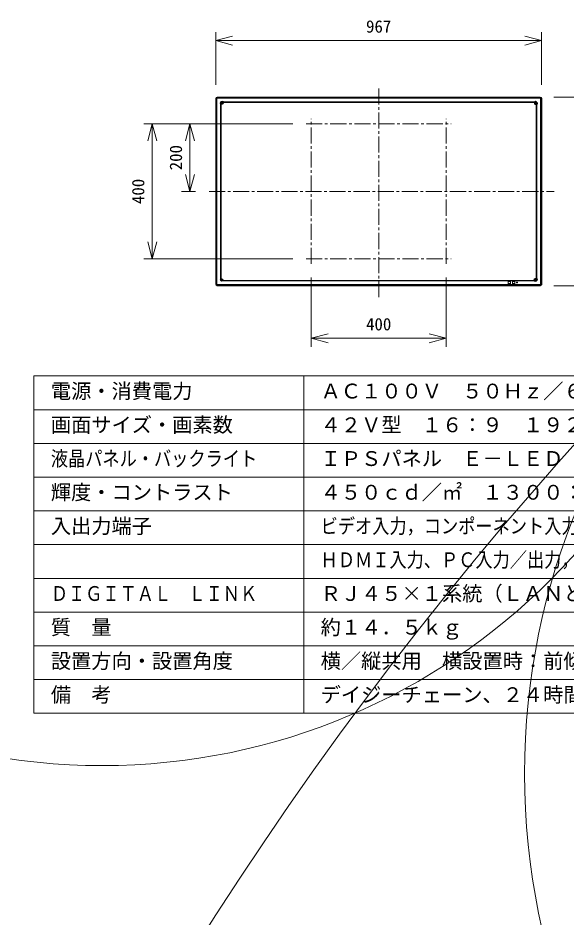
# Model space of a CAD drawing. Units: millimetres, scale not verified. Extents: x -147 to 958, y -916 to 241.
# Drawn here: x -64.9 to 16.4, y -86.7 to 46.5 of the extents above; entities that cross this region are included whole.
import ezdxf
from ezdxf.enums import TextEntityAlignment as Align

# ---------------------------------------------------------------- set-up
doc = ezdxf.new("R2010")
doc.units = ezdxf.units.MM
doc.header["$LTSCALE"] = 0.125
doc.linetypes.add('USER1', pattern=[28.575, 19.05, -3.175, 3.175, -3.175])
for name, color, linetype, lineweight in [('0-0_0', 7, 'Continuous', 18), ('0-2_WAKU', 1, 'Continuous', 18), ('0-3_SUNPO', 7, 'Continuous', 18), ('0-5_GAIKEI', 1, 'Continuous', 18)]:
    doc.layers.add(name, color=color, linetype=linetype, lineweight=lineweight)
doc.layers.add('0-1_MOJI1', color=7, linetype='Continuous')
doc.styles.add('ＭＳ ゴシック', font='')
doc.styles.get('ＭＳ ゴシック').set_extended_font_data('MS Gothic')

# ---------------------------------------------------------------- blocks, each defined once
blk = doc.blocks.new('_Open30')
at = {"layer": '0-0_0'}
blk.add_line((0, 0), (-1, 0), dxfattribs=at)
blk.add_lwpolyline([(-1, 0.26795), (0, 0), (-1, -0.26795)], dxfattribs=at)
blk = doc.blocks.new('D1')
at = {"layer": '0-3_SUNPO'}
for p, q in [((40.359, 344.3537), (23.875, 344.3537)), ((25.125, 341.8537), (25.125, 336.8537)), ((25.9592, 334.3537), (23.875, 334.3537))]:
    blk.add_line(p, q, dxfattribs=at)
at = {"layer": '0-3_SUNPO', "xscale": 2.5, "yscale": 2.5}
for p, rotation in [((25.125, 344.3537), 90), ((25.125, 334.3537), 270)]:
    blk.add_blockref('_Open30', p, dxfattribs=dict(at, rotation=rotation))
at = {"layer": '0-3_SUNPO', "style": 'ＭＳ ゴシック'}
blk.add_text('200', height=1.833, rotation=90, dxfattribs=at).set_placement((24.5, 337.4787), align=Align.BOTTOM_LEFT)
blk = doc.blocks.new('D2')
at = {"layer": '0-3_SUNPO'}
for p, q in [((40.359, 344.3537), (18.2841, 344.3537)), ((19.5341, 341.8537), (19.5341, 326.8537)), ((40.359, 324.3537), (18.2841, 324.3537))]:
    blk.add_line(p, q, dxfattribs=at)
at = {"layer": '0-3_SUNPO', "xscale": 2.5, "yscale": 2.5}
for p, rotation in [((19.5341, 344.3537), 90), ((19.5341, 324.3537), 270)]:
    blk.add_blockref('_Open30', p, dxfattribs=dict(at, rotation=rotation))
at = {"layer": '0-3_SUNPO', "style": 'ＭＳ ゴシック'}
blk.add_text('400', height=1.833, rotation=90, dxfattribs=at).set_placement((18.9091, 332.4787), align=Align.BOTTOM_LEFT)
blk = doc.blocks.new('D3')
at = {"layer": '0-3_SUNPO'}
for p, q in [((43.109, 321.6037), (43.109, 311.3315)), ((63.109, 321.6037), (63.109, 311.3315)), ((45.609, 312.5815), (60.609, 312.5815))]:
    blk.add_line(p, q, dxfattribs=at)
at = {"layer": '0-3_SUNPO', "xscale": 2.5, "yscale": 2.5, "rotation": 180}
blk.add_blockref('_Open30', (43.109, 312.5815), dxfattribs=at)
at = {"layer": '0-3_SUNPO', "xscale": 2.5, "yscale": 2.5}
blk.add_blockref('_Open30', (63.109, 312.5815), dxfattribs=at)
at = {"layer": '0-3_SUNPO', "style": 'ＭＳ ゴシック'}
blk.add_text('400', height=1.833, dxfattribs=at).set_placement((51.234, 313.2065), align=Align.BOTTOM_LEFT)
blk = doc.blocks.new('D4')
at = {"layer": '0-3_SUNPO'}
for p, q in [((28.949, 350.1362), (28.949, 357.9501)), ((77.269, 350.1362), (77.269, 357.9501)), ((31.449, 356.7001), (74.769, 356.7001))]:
    blk.add_line(p, q, dxfattribs=at)
at = {"layer": '0-3_SUNPO', "xscale": 2.5, "yscale": 2.5, "rotation": 180}
blk.add_blockref('_Open30', (28.949, 356.7001), dxfattribs=at)
at = {"layer": '0-3_SUNPO', "xscale": 2.5, "yscale": 2.5}
blk.add_blockref('_Open30', (77.269, 356.7001), dxfattribs=at)
at = {"layer": '0-3_SUNPO', "style": 'ＭＳ ゴシック'}
blk.add_text('967', height=1.833, dxfattribs=at).set_placement((51.234, 357.3251), align=Align.BOTTOM_LEFT)
blk = doc.blocks.new('D5')
at = {"layer": '0-3_SUNPO'}
for p, q in [((79.069, 348.3362), (89.3405, 348.3362)), ((88.0905, 345.8362), (88.0905, 322.8712)), ((79.069, 320.3712), (89.3405, 320.3712))]:
    blk.add_line(p, q, dxfattribs=at)
at = {"layer": '0-3_SUNPO', "xscale": 2.5, "yscale": 2.5}
for p, rotation in [((88.0905, 348.3362), 90), ((88.0905, 320.3712), 270)]:
    blk.add_blockref('_Open30', p, dxfattribs=dict(at, rotation=rotation))
at = {"layer": '0-3_SUNPO', "style": 'ＭＳ ゴシック'}
blk.add_text('560', height=1.833, rotation=90, dxfattribs=at).set_placement((87.4655, 332.4787), align=Align.BOTTOM_LEFT)

msp = doc.modelspace()

# ---------------------------------------------------------------- linework, layer by layer
at = {"layer": '0-2_WAKU', "color": 4}
for p, q in [((-62.4907, -56.5021), (-62.4907, -6.5021)), ((-62.4907, -6.5021), (62.5093, -6.5021)), ((-22.4907, -56.5021), (-22.4907, -6.5021)), ((-62.4907, -56.5021), (62.5093, -56.5021))]:
    msp.add_line(p, q, dxfattribs=at)
at = {"layer": '0-2_WAKU'}
for p, q in [((62.5093, -11.5021), (-62.4907, -11.5021)), ((62.5093, -16.5021), (-62.4907, -16.5021)), ((62.5093, -21.5021), (-62.4907, -21.5021)), ((-62.4907, -26.5021), (62.5093, -26.5021)), ((-62.4907, -31.5021), (62.5093, -31.5021)), ((-62.4907, -36.5021), (62.5093, -36.5021)), ((-62.4907, -41.5021), (62.5093, -41.5021)), ((-62.4907, -46.5021), (62.5093, -46.5021)), ((-62.4907, -51.5021), (62.5093, -51.5021))]:
    msp.add_line(p, q, dxfattribs=at)
at = {"layer": '0-5_GAIKEI', "color": 9, "linetype": 'USER1'}
for p, q in [((-11.3816, 36.116), (-11.3816, 5.0827)), ((-22.1316, 30.8516), (-0.6316, 30.8516)), ((-21.3816, 10.1016), (-21.3816, 31.6016)), ((-1.3816, 10.1016), (-1.3816, 31.6016)), ((-36.5314, 20.8516), (14.6222, 20.8516)), ((-22.1316, 10.8516), (-0.6316, 10.8516))]:
    msp.add_line(p, q, dxfattribs=at)
at = {"layer": '0-5_GAIKEI'}
for p, q in [((-35.3416, 34.8341), (-35.3416, 34.6634)), ((12.5784, 34.8194), (-35.3416, 34.8194)), ((-35.3416, 34.6987), (12.5784, 34.6987)), ((12.5784, 34.6634), (-35.3416, 34.6634)), ((12.5784, 34.6634), (12.5784, 34.8194)), ((-35.3709, 34.6341), (-35.5416, 34.6341)), ((-35.527, 34.6341), (-35.527, 7.0691)), ((-35.4063, 7.0691), (-35.4063, 34.6341)), ((-35.3709, 34.6341), (-35.3709, 7.0691)), ((-34.8158, 7.6948), (-34.8158, 34.0084)), ((-34.7659, 34.0084), (-34.7659, 7.6948)), ((-34.7659, 34.0084), (-34.7466, 33.9892)), ((-34.716, 34.1083), (11.9527, 34.1083)), ((11.9527, 34.0584), (-34.716, 34.0584)), ((-34.6967, 34.0391), (-34.716, 34.0584)), ((11.9334, 34.0391), (-34.6967, 34.0391)), ((11.9527, 34.0584), (11.9334, 34.0391)), ((11.9834, 33.9892), (12.0026, 34.0084)), ((11.9834, 7.714), (11.9834, 33.9892)), ((12.0026, 7.6948), (12.0026, 34.0084)), ((12.0526, 34.0084), (12.0526, 7.6948)), ((12.6077, 7.0691), (12.6077, 34.6341)), ((12.7637, 34.6341), (12.6077, 34.6341)), ((12.643, 34.6341), (12.643, 7.0691)), ((12.7637, 7.0691), (12.7637, 34.6341)), ((-35.527, 7.0691), (-35.3709, 7.0691)), ((-35.3416, 7.0398), (12.5784, 7.0398)), ((-35.3416, 7.0398), (-35.3416, 6.8837)), ((12.5784, 7.0044), (-35.3416, 7.0044)), ((-35.3416, 6.8837), (12.5784, 6.8837)), ((-34.716, 7.6448), (-34.716, 7.5949)), ((-34.716, 7.6448), (11.9527, 7.6448)), ((11.9527, 7.5949), (-34.716, 7.5949)), ((7.7934, 7.1666), (7.7934, 7.5266)), ((7.7934, 7.5266), (8.1534, 7.5266)), ((8.1534, 7.1666), (7.7934, 7.1666)), ((7.7977, 7.5123), (7.8008, 7.5091)), ((7.7977, 7.1809), (7.7977, 7.5123)), ((7.8008, 7.184), (7.7977, 7.1809)), ((8.1459, 7.5091), (7.8008, 7.5091)), ((7.8008, 7.184), (7.8008, 7.5091)), ((7.8008, 7.184), (8.1459, 7.184)), ((7.8108, 7.5191), (7.8077, 7.5223)), ((7.8077, 7.5223), (8.1391, 7.5223)), ((7.8077, 7.1709), (7.8108, 7.174)), ((8.1391, 7.1709), (7.8077, 7.1709)), ((7.8108, 7.5191), (8.1359, 7.5191)), ((7.8108, 7.5191), (7.8108, 7.174)), ((8.1359, 7.174), (7.8108, 7.174)), ((8.1391, 7.5223), (8.1359, 7.5191)), ((8.1359, 7.174), (8.1359, 7.5191)), ((8.1359, 7.174), (8.1391, 7.1709)), ((8.1459, 7.5091), (8.1491, 7.5123)), ((8.1459, 7.5091), (8.1459, 7.184)), ((8.1491, 7.1809), (8.1459, 7.184)), ((8.1491, 7.5123), (8.1491, 7.1809)), ((8.1534, 7.5266), (8.1534, 7.1666)), ((8.4484, 7.1666), (8.4484, 7.5266)), ((8.4484, 7.5266), (8.8084, 7.5266)), ((8.8084, 7.1666), (8.4484, 7.1666)), ((8.4527, 7.5123), (8.4558, 7.5091)), ((8.4527, 7.1809), (8.4527, 7.5123)), ((8.4558, 7.184), (8.4527, 7.1809)), ((8.8009, 7.5091), (8.4558, 7.5091)), ((8.4558, 7.184), (8.4558, 7.5091)), ((8.4558, 7.184), (8.8009, 7.184)), ((8.4658, 7.5191), (8.4627, 7.5223)), ((8.4627, 7.5223), (8.7941, 7.5223)), ((8.4627, 7.1709), (8.4658, 7.174)), ((8.7941, 7.1709), (8.4627, 7.1709)), ((8.4658, 7.5191), (8.4658, 7.174)), ((8.4658, 7.5191), (8.7909, 7.5191)), ((8.7909, 7.174), (8.4658, 7.174)), ((8.7941, 7.5223), (8.7909, 7.5191)), ((8.7909, 7.174), (8.7909, 7.5191)), ((8.7909, 7.174), (8.7941, 7.1709)), ((8.8009, 7.5091), (8.8041, 7.5123)), ((8.8009, 7.5091), (8.8009, 7.184)), ((8.8041, 7.1809), (8.8009, 7.184)), ((8.8041, 7.5123), (8.8041, 7.1809)), ((8.8084, 7.5266), (8.8084, 7.1666)), ((9.0696, 7.2853), (9.0696, 7.4078)), ((9.0696, 7.4078), (9.1921, 7.4078)), ((9.1921, 7.2853), (9.0696, 7.2853)), ((9.0739, 7.3935), (9.0771, 7.3904)), ((9.0739, 7.2996), (9.0739, 7.3935)), ((9.0771, 7.3028), (9.0739, 7.2996)), ((9.1847, 7.3904), (9.0771, 7.3904)), ((9.0771, 7.3028), (9.0771, 7.3904)), ((9.0771, 7.3028), (9.1847, 7.3028)), ((9.0871, 7.4004), (9.0839, 7.4035)), ((9.0839, 7.4035), (9.1778, 7.4035)), ((9.0839, 7.2896), (9.0871, 7.2928)), ((9.1778, 7.2896), (9.0839, 7.2896)), ((9.0871, 7.4004), (9.0871, 7.2928)), ((9.0871, 7.4004), (9.1747, 7.4004)), ((9.1747, 7.2928), (9.0871, 7.2928)), ((9.1778, 7.4035), (9.1747, 7.4004)), ((9.1747, 7.2928), (9.1747, 7.4004)), ((9.1747, 7.2928), (9.1778, 7.2896)), ((9.1847, 7.3904), (9.1878, 7.3935)), ((9.1847, 7.3904), (9.1847, 7.3028)), ((9.1878, 7.2996), (9.1847, 7.3028)), ((9.1878, 7.3935), (9.1878, 7.2996)), ((9.1921, 7.4078), (9.1921, 7.2853)), ((11.9334, 7.6641), (11.9527, 7.6448)), ((12.0026, 7.6948), (11.9834, 7.714)), ((12.5784, 6.8837), (12.5784, 7.0398)), ((12.6077, 7.0691), (12.7637, 7.0691))]:
    msp.add_line(p, q, dxfattribs=at)
at = {"layer": '0-5_GAIKEI', "color": 7}
for p, q in [((-35.3416, 34.8341), (12.5784, 34.8341)), ((12.5784, 34.8194), (12.5784, 34.8341)), ((-35.5416, 7.0691), (-35.5416, 34.6341)), ((12.7784, 34.6341), (12.7637, 34.6341)), ((12.7784, 34.6341), (12.7784, 7.0691)), ((-35.5416, 7.0691), (-35.527, 7.0691)), ((-35.3416, 6.8837), (-35.3416, 6.8691)), ((12.5784, 6.8691), (-35.3416, 6.8691)), ((12.5784, 6.8691), (12.5784, 6.8837)), ((12.7637, 7.0691), (12.7784, 7.0691)), ((-11.3819, 5.7052), (-11.3818, 5.6895)), ((-11.3816, 5.6895), (-11.3816, 5.6895))]:
    msp.add_line(p, q, dxfattribs=at)
at = {"layer": '0-5_GAIKEI'}
for points in [[(-34.7466, 33.9892), (-34.7466, 7.714), (-34.7659, 7.6948)], [(-34.716, 7.6448), (-34.6967, 7.6641), (11.9334, 7.6641)]]:
    msp.add_lwpolyline(points, dxfattribs=at)
for centre, radius in [((125.422, 120.1885), 120.6994), ((418.6037, -376.9177), 539.05), ((-52.4027, 29.8828), 94.1277), ((112.7838, -65.449), 102.5427), ((-34.7068, 33.9095), 0.199), ((-34.711, 33.9733), 0.1351), ((-34.7009, 33.9804), 0.1316), ((-34.6999, 34.0023), 0.1171), ((-34.59, 34.001), 0.2259), ((-34.716, 34.0084), 0.0999), ((-34.699, 34.009), 0.1166), ((-34.7494, 34.0152), 0.0659), ((-34.721, 34.0186), 0.089), ((-34.7254, 34.0399), 0.0673), ((11.8538, 33.9992), 0.199), ((11.9453, 33.8825), 0.2259), ((11.9176, 34.0035), 0.1351), ((11.9246, 33.9933), 0.1316), ((11.9466, 33.9923), 0.1171), ((11.9533, 33.9915), 0.1166), ((11.9527, 34.0085), 0.0999), ((11.9629, 34.0135), 0.089), ((11.9594, 34.0418), 0.0659), ((11.9841, 34.0179), 0.0673), ((-34.7118, 7.7529), 0.158), ((-34.7109, 7.7452), 0.1504), ((-34.6995, 7.7307), 0.1393), ((-34.6891, 7.7077), 0.1296), ((-34.6382, 7.701), 0.1777), ((-34.668, 7.6998), 0.1479), ((-34.7165, 7.6942), 0.0991), ((-34.7461, 7.6867), 0.0689), ((-34.711, 7.748), 0.1033), ((-34.7242, 7.6635), 0.0678), ((-34.7134, 7.7121), 0.0674), ((-34.7093, 7.7076), 0.0644), ((-34.7177, 7.6959), 0.0508), ((-34.6987, 7.7036), 0.0694), ((-34.6585, 7.7003), 0.1075), ((-34.6997, 7.6973), 0.0663), ((-34.7128, 7.6934), 0.0528), ((-34.7168, 7.6939), 0.0488), ((-34.7313, 7.6899), 0.034), ((-34.7208, 7.6795), 0.0341), ((11.8268, 7.7022), 0.2259), ((11.9435, 7.7937), 0.199), ((11.9376, 7.7228), 0.1316), ((11.9477, 7.7299), 0.1351), ((11.9358, 7.6941), 0.1166), ((11.9366, 7.7009), 0.1171), ((11.9527, 7.6948), 0.0999), ((11.9577, 7.6846), 0.089), ((11.9622, 7.6633), 0.0673), ((11.9861, 7.688), 0.0659)]:
    msp.add_circle(centre, radius, dxfattribs=at)
at = {"layer": '0-5_GAIKEI', "color": 7}
for centre, start, end in [((-35.3416, 34.6341), 90, 180), ((12.5784, 34.6341), 0, 90), ((-35.3416, 7.0691), 180, 270), ((12.5784, 7.0691), 270, 0)]:
    msp.add_arc(centre, 0.2, start, end, dxfattribs=at)
at = {"layer": '0-5_GAIKEI'}
for centre, radius, start, end in [((-35.3416, 34.6341), 0.1854, 90, 180), ((-35.3416, 34.6341), 0.0646, 90, 180), ((-35.3416, 34.6341), 0.0293, 90, 180), ((12.5784, 34.6341), 0.1854, 0, 90), ((12.5784, 34.6341), 0.0646, 0, 90), ((12.5784, 34.6341), 0.0293, 0, 90), ((-34.819, 376.0281), 342.0197, 270.00054, 270.0089), ((-34.7162, 34.0086), 0.0497, 89.77755, 180.22245), ((-452.4091, 34.1114), 417.6931, 359.99272, 359.99957), ((352.6669, 34.1115), 340.7142, 180.00054, 180.00894), ((11.9529, 34.0086), 0.0497, 359.77755, 90.22245), ((12.0557, 451.4983), 417.4898, 269.99271, 269.99957), ((-35.3416, 7.0691), 0.1854, 180, 270), ((-35.3416, 7.0691), 0.0646, 180, 270), ((-35.3416, 7.0691), 0.0293, 180, 270), ((-34.8191, -357.7458), 365.4406, 89.99165, 89.99948), ((7.8077, 7.5123), 0.01, 90.06978, 179.93021), ((7.8077, 7.1809), 0.01, 180.06979, 269.93022), ((8.1391, 7.5123), 0.01, 0.06979, 89.93022), ((8.1391, 7.1809), 0.01, 270.06978, 359.93021), ((8.4627, 7.5123), 0.01, 90.06978, 179.93021), ((8.4627, 7.1809), 0.01, 180.06979, 269.93022), ((8.7941, 7.5123), 0.01, 0.06979, 89.93022), ((8.7941, 7.1809), 0.01, 270.06978, 359.93021), ((9.0839, 7.3935), 0.01, 90.06978, 179.93021), ((9.0839, 7.2996), 0.01, 180.06979, 269.93022), ((9.1778, 7.3935), 0.01, 0.06979, 89.93022), ((9.1778, 7.2996), 0.01, 270.06978, 359.93021), ((11.9529, 7.6946), 0.0497, 269.77755, 0.22245), ((430.4368, 7.5917), 418.4841, 179.99273, 179.99957), ((12.0558, -334.2047), 341.8995, 90.00054, 90.0089), ((12.5784, 7.0691), 0.0293, 270, 0), ((12.5784, 7.0691), 0.0646, 270, 0), ((12.5784, 7.0691), 0.1854, 270, 0)]:
    msp.add_arc(centre, radius, start, end, dxfattribs=at)
for centre, major_axis, ratio, start_param, end_param in [((-34.6966, 33.989), (-0.0355, 0.0355), 0.997265, 5.49915667, 7.06721394), ((11.9333, 33.989), (-0.0355, -0.0355), 0.997265, 2.35756402, 3.92562129), ((-34.6966, 7.7142), (-0.0355, -0.0355), 0.997265, 5.49915667, 7.06721394), ((7.8108, 7.5091), (0.00707, 0.00707), 0.998783, 0.78600717, 2.35558548), ((7.8108, 7.184), (-0.00707, 0.00707), 0.998783, 0.78600717, 2.35558548), ((8.1359, 7.5091), (0.00707, -0.00707), 0.998783, 0.78600717, 2.3555855), ((8.1359, 7.184), (-0.00707, -0.00707), 0.998783, 0.78600717, 2.35558547), ((8.4658, 7.5091), (0.00707, 0.00707), 0.998783, 0.78600717, 2.35558548), ((8.4658, 7.184), (-0.00707, 0.00707), 0.998783, 0.78600717, 2.35558548), ((8.7909, 7.5091), (0.00707, -0.00707), 0.998783, 0.78600717, 2.35558548), ((8.7909, 7.184), (-0.00707, -0.00707), 0.998783, 0.78600717, 2.3555855), ((9.0871, 7.3904), (0.00707, 0.00707), 0.998783, 0.78600717, 2.35558548), ((9.0871, 7.3028), (-0.00707, 0.00707), 0.998783, 0.78600717, 2.35558548), ((9.1747, 7.3904), (0.00707, -0.00707), 0.998783, 0.78600717, 2.35558548), ((9.1747, 7.3028), (-0.00707, -0.00707), 0.998783, 0.78600717, 2.3555855), ((11.9333, 7.7142), (-0.0355, 0.0355), 0.997265, 2.35756402, 3.92562129)]:
    msp.add_ellipse(centre, major_axis=major_axis, ratio=ratio, start_param=start_param, end_param=end_param, dxfattribs=at)

# ---------------------------------------------------------------- block references
at = {"layer": '0-3_SUNPO'}
for name in ['D4', 'D5', 'D2', 'D1', 'D3']:
    msp.add_blockref(name, (-64.4907, -313.5021), dxfattribs=at)

# ---------------------------------------------------------------- texts
at = {"layer": '0-1_MOJI1', "style": 'ＭＳ ゴシック'}
for s, p in [('電源・消費電力', (-59.9907, -10.5021)), ('ＡＣ１００Ｖ\u3000５０Ｈｚ／６０Ｈｚ\u3000１２５Ｗ', (-19.9907, -10.5021)), ('画面サイズ・画素数', (-59.9907, -15.5021)), ('４２Ｖ型\u3000１６：９\u3000１９２０×１０８０画素', (-19.9907, -15.5021)), ('ＩＰＳパネル\u3000Ｅ－ＬＥＤ', (-19.9907, -20.5021)), ('輝度・コントラスト', (-59.9907, -25.5021)), ('４５０ｃｄ／㎡\u3000１３００：１', (-19.9907, -25.5021)), ('入出力端子', (-59.9907, -30.5021)), ('ＲＪ４５×１系統（ＬＡＮと共用）', (-19.9907, -40.5021)), ('質\u3000量', (-59.9907, -45.5021)), ('約１４．５ｋｇ', (-19.9907, -45.5021)), ('設置方向・設置角度', (-59.9907, -50.5021)), ('横／縦共用\u3000横設置時：前傾０～２０度まで', (-19.9907, -50.5021)), ('備\u3000考', (-59.9907, -55.5021)), ('デイジーチェーン、２４時間連続稼動', (-19.9907, -55.5021))]:
    msp.add_text(s, height=2.199, dxfattribs=at).set_placement(p, align=Align.BOTTOM_LEFT)
at = {"layer": '0-1_MOJI1', "style": 'ＭＳ ゴシック', "width": 0.85}
for s, p in [('液晶パネル・バックライト', (-59.9907, -20.5021)), ('ビデオ入力，コンポーネント入力，ＤＶＩ－Ｄ入力／出力', (-19.9907, -30.5021)), ('ＨＤＭＩ入力、ＰＣ入力／出力，音声入力，外部制御端子', (-19.9907, -35.5021)), ('ＤＩＧＩＴＡＬ\u3000ＬＩＮＫ', (-59.9907, -40.5021))]:
    msp.add_text(s, height=2.199, dxfattribs=at).set_placement(p, align=Align.BOTTOM_LEFT)

doc.saveas('drawing.dxf')
